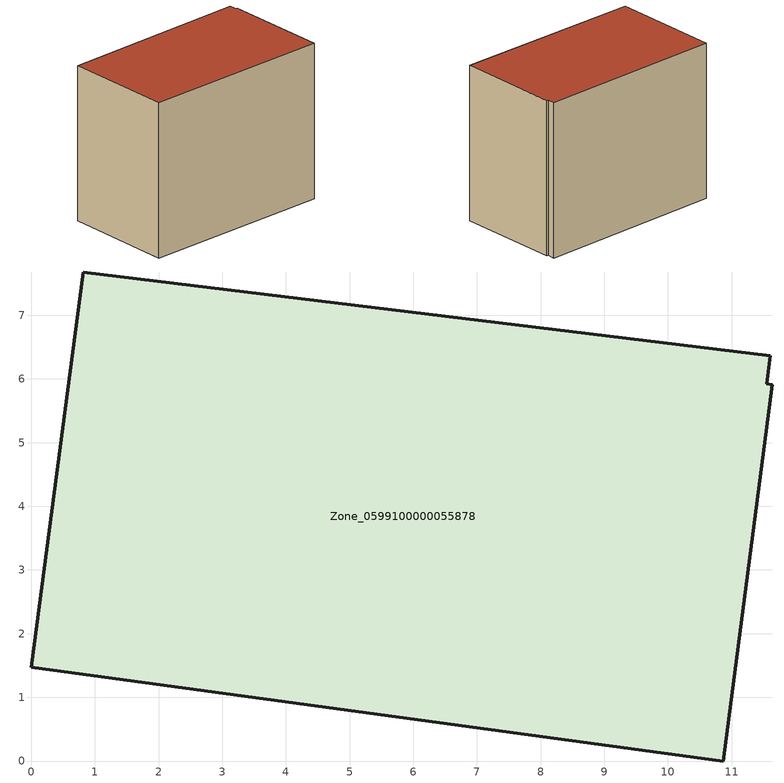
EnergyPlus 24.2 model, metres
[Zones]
Zone_0599100000055878
 floor ground (C_G): 11.61,6.36 11.55,5.92 11.64,5.91 10.87,0 0,1.47 0.81,7.68 z0
 wall outside (C_F): 11.61,6.36 0.81,7.68 0,1.47 10.87,0 11.64,5.91 11.55,5.92 11.61,6.36 z0:8.91
 roof outside (C_R): 11.55,5.92 11.61,6.36 0.81,7.68 0,1.47 10.87,0 11.64,5.91 z8.91
[BUILDING]
Pand.0599100000055878: North Axis=0; Terrain=City; Loads Convergence Tolerance Value=0.04; Temperature Convergence Tolerance Value=0.4; Solar Distribution=FullExterior; Maximum Number of Warmup Days=25; Minimum Number of Warmup Days=1
[Site:Location]
Rotterdam.The.Hague.AP_ZH_NLD Design_Conditions: Latitude=51.96; Longitude=4.45; Time Zone=1; Elevation=-4.5
[SITE:GROUNDTEMPERATURE:BUILDINGSURFACE]
18, 18, 18, 18, 18, 18, 18, 18, 18, 18, 18, 18
[MATERIAL] Thermal Absorptance=0.9; Solar Absorptance=0.7; Visible Absorptance=0.7
Name | Roughness | Thickness | Conductivity | Density | Specific Heat
G.TI.1946-1964 | MediumSmooth | 0.15 | 1 | 540 | 1210
F.TI.1946-1964 | Rough | 0.3 | 0.857143 | 1920 | 840
R.TI.1946-1964 | MediumRough | 0.2 | 0.277778 | 1500 | 1000
[CONSTRUCTION]
C_G: G.TI.1946-1964
C_F: F.TI.1946-1964
C_R: R.TI.1946-1964
[ZONE]
Zone_0599100000055878: Type=1; Multiplier=1; Ceiling Height=Autocalculate; Volume=Autocalculate; Floor Area=autocalculate; Part of Total Floor Area=Yes
[ZONEINFILTRATION:DESIGNFLOWRATE]
Infil_Zone_0599100000055878: Zone or ZoneList or Space or SpaceList=Zone_0599100000055878; Schedule=AlwaysOn; Design Flow Rate Calculation Method=Flow/Area; Flow Rate per Floor Area=0.003; Constant Term Coefficient=1; Temperature Term Coefficient=0; Velocity Term Coefficient=0; Velocity Squared Term Coefficient=0
[HVACTEMPLATE:ZONE:IDEALLOADSAIRSYSTEM]
Zone_0599100000055878: Maximum Heating Supply Air Temperature=50; Minimum Cooling Supply Air Temperature=13; Maximum Heating Supply Air Humidity Ratio=0.0156; Minimum Cooling Supply Air Humidity Ratio=0.0077; Heating Limit=NoLimit; Cooling Limit=NoLimit; Dehumidification Control Type=ConstantSensibleHeatRatio; Cooling Sensible Heat Ratio=0.7; Dehumidification Setpoint=60; Humidification Control Type=None; Humidification Setpoint=30; Outdoor Air Method=None; Outdoor Air Flow Rate per Person=0.00944; Outdoor Air Flow Rate per Zone Floor Area=0; Outdoor Air Flow Rate per Zone=0; Demand Controlled Ventilation Type=None; Outdoor Air Economizer Type=NoEconomizer; Heat Recovery Type=None; Sensible Heat Recovery Effectiveness=0.7; Latent Heat Recovery Effectiveness=0.65
[ZONECONTROL:THERMOSTAT]
ThermostatControl_Zone_0599100000055878: Zone or ZoneList=Zone_0599100000055878; Control Type Schedule=DualSetpointControlType; Control 1=Thermostat_Zone_0599100000055878; Temperature Difference Between Cutout And Setpoint=0
[THERMOSTATSETPOINT:DUALSETPOINT]
Thermostat_Zone_0599100000055878: Heating Setpoint Temperature Schedule=HeatingSetpoint_Zone_0599100000055878; Cooling Setpoint Temperature Schedule=CoolingSetpoint_Zone_0599100000055878
[SCHEDULE:COMPACT]
HeatingSetpoint_Zone_0599100000055878: Through: 12/31, For: AllDays, Until: 24:00, 21
CoolingSetpoint_Zone_0599100000055878: Through: 12/31, For: AllDays, Until: 24:00, 24
DualSetpointControlType: Through: 12/31, For: AllDays, Until: 24:00, 4
AlwaysOn: Through: 12/31, For: AllDays, Until: 24:00, 1
